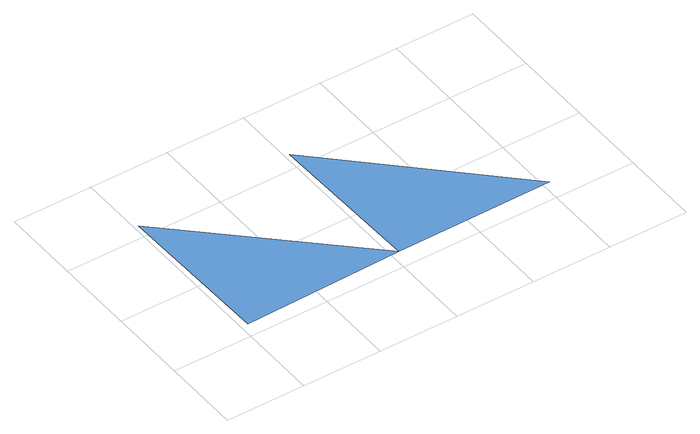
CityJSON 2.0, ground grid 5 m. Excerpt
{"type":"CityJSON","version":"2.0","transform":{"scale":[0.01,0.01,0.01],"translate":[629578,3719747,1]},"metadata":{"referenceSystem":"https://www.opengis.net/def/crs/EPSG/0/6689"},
"CityObjects":{
"waterbody1":{"type":"WaterBody","attributes":{"name":"福岡県津波浸水想定図","class":"1140","function":"2","WaterBodyTsunamiRiskAttribute.description":"1","WaterBodyTsunamiRiskAttribute.rank":"1"},"geometry":[{"type":"MultiSurface","lod":"1","boundaries":[[[0,1,2]],[[0,3,4]]]}]}
},
"vertices":[
[1045,109,81],[26,1089,74],[46,89,74],[2044,128,71],[1026,1108,74]
]}
